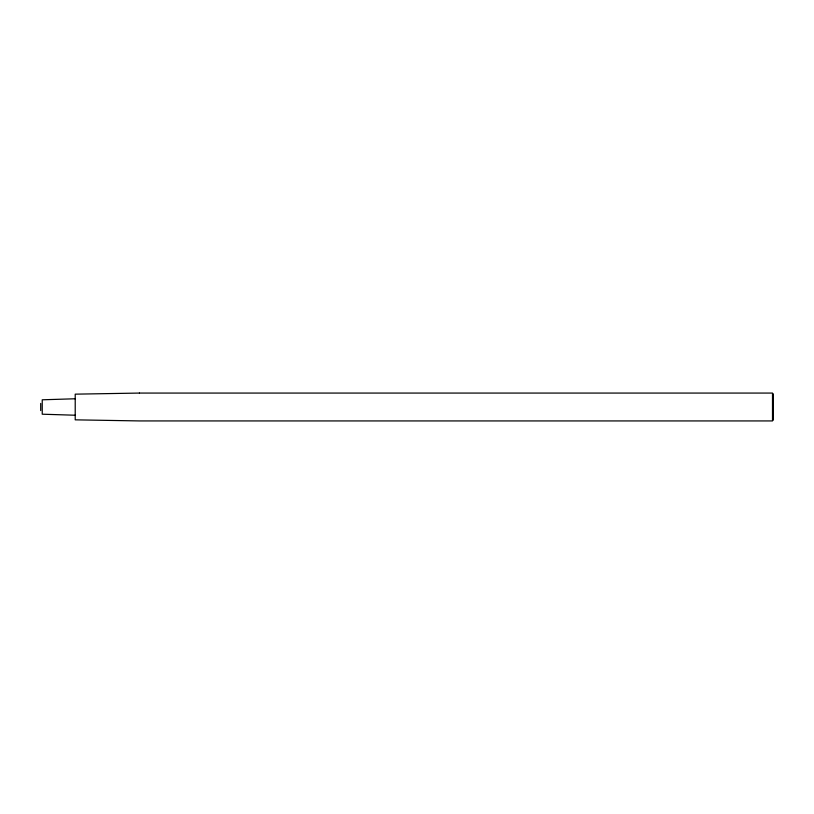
<?xml version="1.0" encoding="UTF-8"?>
<svg xmlns="http://www.w3.org/2000/svg" width="814" height="814" viewBox="0 0 814 814"><rect width="100%" height="100%" fill="white"/><g stroke="black" fill="none" stroke-linecap="round" stroke-linejoin="round"><path stroke-width="1.22" d="M75.214 398.768L42.236 399.796L42.236 414.204L75.214 415.232M773.3 393.874L773.3 420.126M40.7 403.429L40.7 410.571M139.428 393.07L75.214 394.159L75.214 419.841L139.428 420.93L772.496 420.93L772.496 393.07L139.428 393.07"/></g></svg>
